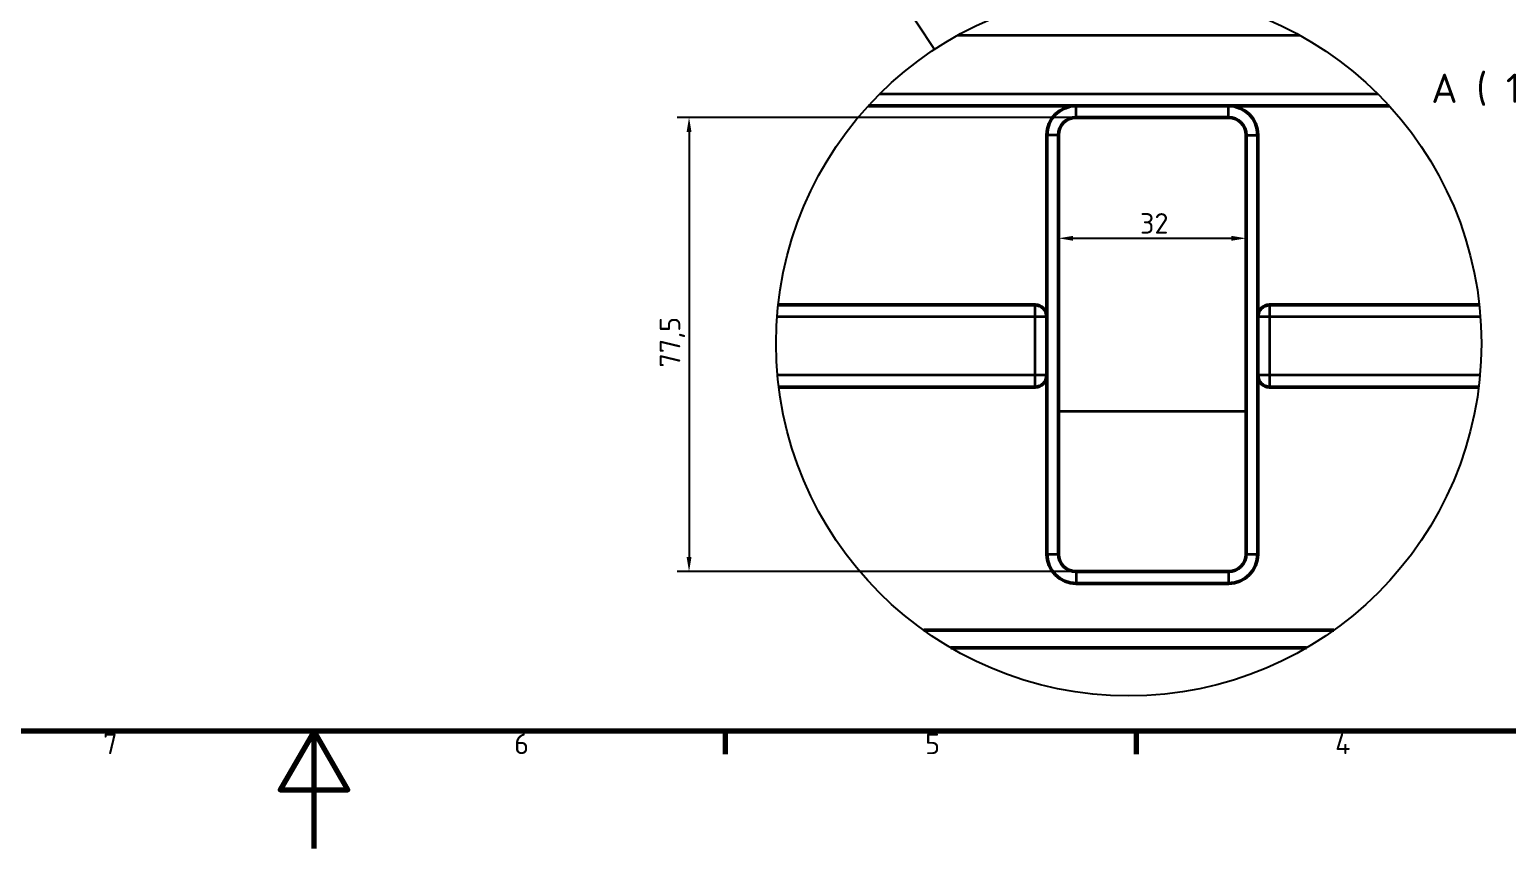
# Model space of a CAD drawing. Header units: millimetres. Extents: x 0 to 3089, y -40 to 1485.
# Drawn here: x 930 to 1560, y 0 to 349 of the extents above; entities that cross this region are included whole.
import ezdxf

# ---------------------------------------------------------------- set-up
doc = ezdxf.new("R2010")
doc.units = ezdxf.units.MM
doc.header["$LTSCALE"] = 2.5
for name, color, linetype, lineweight in [('Bemaßung (ISO)', 7, 'Continuous', 25), ('Detailumgrenzung (ISO)', 7, 'Continuous', 25), ('Rahmen (ISO)', 7, 'Continuous', 70), ('Sichtbar (ISO)', 7, 'Continuous', 50), ('Sichtbar schmal (ISO)', 7, 'Continuous', 35), ('Symbol (ISO)', 7, 'Continuous', 25)]:
    doc.layers.add(name, color=color, linetype=linetype, lineweight=lineweight)
doc.styles.add('Notiztext (DIN)', font='isocpeur.ttf')
doc.styles.add('TXT 3_5', font='isocpeur.ttf')
doc.styles.add('TXT 5_0', font='isocpeur.ttf')
doc.dimstyles.new('Anrin Standard (DIN)', dxfattribs={"dimscale": 2.5, "dimtxt": 3.5, "dimasz": 2.5, "dimexe": 2, "dimexo": 0, "dimgap": 0.8, "dimtad": 1, "dimrnd": 1e-08, "dimtxsty": 'TXT 3_5', "dimcen": 0.09, "dimdle": 10, "dimclrd": 256, "dimclre": 256, "dimadec": 0, "dimazin": 2, "dimtfac": 0.714286, "dimtmove": 0, "dimatfit": 3, "dimfxl": 1, "dimtolj": 1, "dimlwd": -1, "dimlwe": -1, "dimarcsym": 0})

# ---------------------------------------------------------------- blocks, each defined once
blk = doc.blocks.new('Ränder Standardrahmen')
at = {"layer": 'Rahmen (ISO)'}
for p, q in [((490.58, 20), (490.58, 16.1)), ((560.67, 20), (560.67, 16.1))]:
    blk.add_line(p, q, dxfattribs=at)
at = {"layer": 'Rahmen (ISO)', "flags": 128}
for points in [[(20, 20), (20, 574), (821, 574), (821, 20), (20, 20)], [(420.5, 0), (420.5, 20), (414.73, 10), (426.27, 10), (420.5, 20)]]:
    blk.add_lwpolyline(points, dxfattribs=at)
at = {"layer": 'Rahmen (ISO)', "char_height": 3.5, "attachment_point": 7, "style": 'Notiztext (DIN)'}
for s, insert in [('7', (384.53, 16.1)), ('6', (454.62, 16.1)), ('5', (524.7, 16.1)), ('4', (594.61, 16.1))]:
    blk.add_mtext(s, dxfattribs=dict(at, insert=insert))
blk = doc.blocks.new('2DTransSymbol1')
at = {"layer": 'Detailumgrenzung (ISO)'}
blk.add_line((503.5, 170.81), (526.27, 136.35), dxfattribs=at)
blk.add_circle((559.42, 86.17), 60.14, dxfattribs=at)
blk = doc.blocks.new('*D37')
at = {"layer": 'Bemaßung (ISO)', "transparency": 16777216}
for p, q in [((1376.11, 311.85), (1206.11, 311.85)), ((1211.11, 305.6), (1211.11, 124.35)), ((1376.11, 118.1), (1206.11, 118.1))]:
    blk.add_line(p, q, dxfattribs=at)
for points in [[(1210.07, 305.6), (1212.15, 305.6), (1211.11, 311.85)], [(1210.07, 124.35), (1212.15, 124.35), (1211.11, 118.1)]]:
    blk.add_solid(points, dxfattribs=at)
at = {"layer": 'Defpoints', "color": 0, "transparency": 16777216}
for p in [(1376.11, 311.85), (1211.11, 118.1), (1376.11, 118.1)]:
    blk.add_point(p, dxfattribs=at)
at = {"layer": 'Bemaßung (ISO)', "color": 0, "transparency": 16777216, "insert": (1198.61, 205.13), "char_height": 8.75, "attachment_point": 1, "rotation": 90, "style": 'TXT 3_5'}
blk.add_mtext('\\A1;77,5', dxfattribs=at)
blk = doc.blocks.new('*D38')
at = {"layer": 'Bemaßung (ISO)', "transparency": 16777216}
blk.add_line((1374.86, 260.28), (1442.36, 260.28), dxfattribs=at)
for points in [[(1374.86, 261.33), (1374.86, 259.24), (1368.61, 260.28)], [(1442.36, 261.33), (1442.36, 259.24), (1448.61, 260.28)]]:
    blk.add_solid(points, dxfattribs=at)
at = {"layer": 'Defpoints', "color": 0, "transparency": 16777216}
for p in [(1368.61, 260.28), (1448.61, 260.28), (1448.61, 260.28)]:
    blk.add_point(p, dxfattribs=at)
at = {"layer": 'Bemaßung (ISO)', "color": 0, "transparency": 16777216, "insert": (1403.36, 271.03), "char_height": 8.75, "attachment_point": 1, "style": 'TXT 3_5'}
blk.add_mtext('\\A1;32', dxfattribs=at)

msp = doc.modelspace()

# ---------------------------------------------------------------- linework, layer by layer
at = {"layer": 'Sichtbar (ISO)'}
for p, q in [((1509.517, 316.851), (1287.565, 316.851)), ((1441.107, 311.851), (1376.107, 311.851)), ((1363.607, 304.351), (1363.607, 125.601)), ((1368.607, 304.351), (1368.607, 125.601)), ((1448.607, 125.601), (1448.607, 304.351)), ((1453.607, 125.601), (1453.607, 304.351)), ((1358.607, 231.851), (1249.098, 231.851)), ((1547.985, 231.851), (1458.607, 231.851)), ((1358.607, 196.851), (1249.349, 196.851)), ((1547.734, 196.851), (1458.607, 196.851)), ((1376.107, 118.101), (1441.107, 118.101)), ((1376.107, 113.101), (1441.107, 113.101)), ((1485.951, 93.101), (1311.132, 93.101)), ((1474.366, 85.601), (1322.717, 85.601))]:
    msp.add_line(p, q, dxfattribs=at)
for centre, radius, start, end in [((1376.107, 304.351), 12.5, 90, 180), ((1441.107, 304.351), 12.5, 0, 90), ((1376.107, 304.351), 7.5, 90, 180), ((1441.107, 304.351), 7.5, 0, 90), ((1358.607, 226.851), 5, 0, 90), ((1458.607, 226.851), 5, 90, 180), ((1358.607, 201.851), 5, 270, 0), ((1458.607, 201.851), 5, 180, 270), ((1376.107, 125.601), 12.5, 180, 270), ((1376.107, 125.601), 7.5, 180, 270), ((1441.107, 125.601), 12.5, 270, 0), ((1441.107, 125.601), 7.5, 270, 0)]:
    msp.add_arc(centre, radius, start, end, dxfattribs=at)
at = {"layer": 'Sichtbar schmal (ISO)'}
for p, q in [((1471.548, 346.851), (1325.535, 346.851)), ((1504.732, 321.851), (1292.351, 321.851)), ((1376.107, 311.851), (1376.107, 316.851)), ((1441.107, 311.851), (1441.107, 316.851)), ((1368.607, 304.351), (1363.607, 304.351)), ((1448.607, 304.351), (1453.607, 304.351)), ((1363.607, 226.851), (1248.633, 226.851)), ((1358.607, 196.851), (1358.607, 231.851)), ((1548.45, 226.851), (1453.607, 226.851)), ((1458.607, 231.851), (1458.607, 196.851)), ((1363.607, 201.851), (1248.812, 201.851)), ((1548.271, 201.851), (1453.607, 201.851)), ((1448.607, 186.344), (1368.607, 186.344)), ((1363.607, 125.601), (1368.607, 125.601)), ((1448.607, 125.601), (1453.607, 125.601)), ((1376.107, 118.101), (1376.107, 113.101)), ((1441.107, 118.101), (1441.107, 113.101))]:
    msp.add_line(p, q, dxfattribs=at)

# ---------------------------------------------------------------- block references
at = {"xscale": 2.5, "yscale": 2.5, "zscale": 2.5}
for name in ['Ränder Standardrahmen', '2DTransSymbol1']:
    msp.add_blockref(name, (0, 0), dxfattribs=at)

# ---------------------------------------------------------------- texts
at = {"layer": 'Symbol (ISO)', "insert": (1527.512, 316.806), "char_height": 12.5, "attachment_point": 7, "style": 'TXT 5_0'}
msp.add_mtext('A ( 1 : 1 )', dxfattribs=at)

# ---------------------------------------------------------------- dimensions: what is measured, and where the dimension line sits
at = {"layer": 'Bemaßung (ISO)'}
for base, p1, p2, angle, override, picture, middle in [((1211.107, 118.101), (1376.107, 311.851), (1376.107, 118.101), 90, {"dimgap": 0.8, "dimdec": 2, "dimlfac": 0.4, "dimtol": 0, "dimlim": 0, "dimtp": 0, "dimtm": 0, "dimtdec": 2, "dimtofl": 0, "dimatfit": 1}, '*D37', (1211.107, 214.976)), ((1448.607, 260.284), (1368.607, 260.284), (1448.607, 260.284), 180, {"dimgap": 0.8, "dimdec": 2, "dimlfac": 0.4, "dimse1": 1, "dimse2": 1, "dimtol": 0, "dimlim": 0, "dimtp": 0, "dimtm": 0, "dimtdec": 2, "dimtofl": 0, "dimatfit": 1}, '*D38', (1408.607, 260.284))]:
    dim = msp.add_linear_dim(base=base, p1=p1, p2=p2, angle=angle, dimstyle='Anrin Standard (DIN)', override=override, dxfattribs=at)
    dim.commit()
    dim.dimension.update_dxf_attribs({"geometry": picture, "text_midpoint": middle, "dimtype": 160})

doc.saveas('drawing.dxf')
